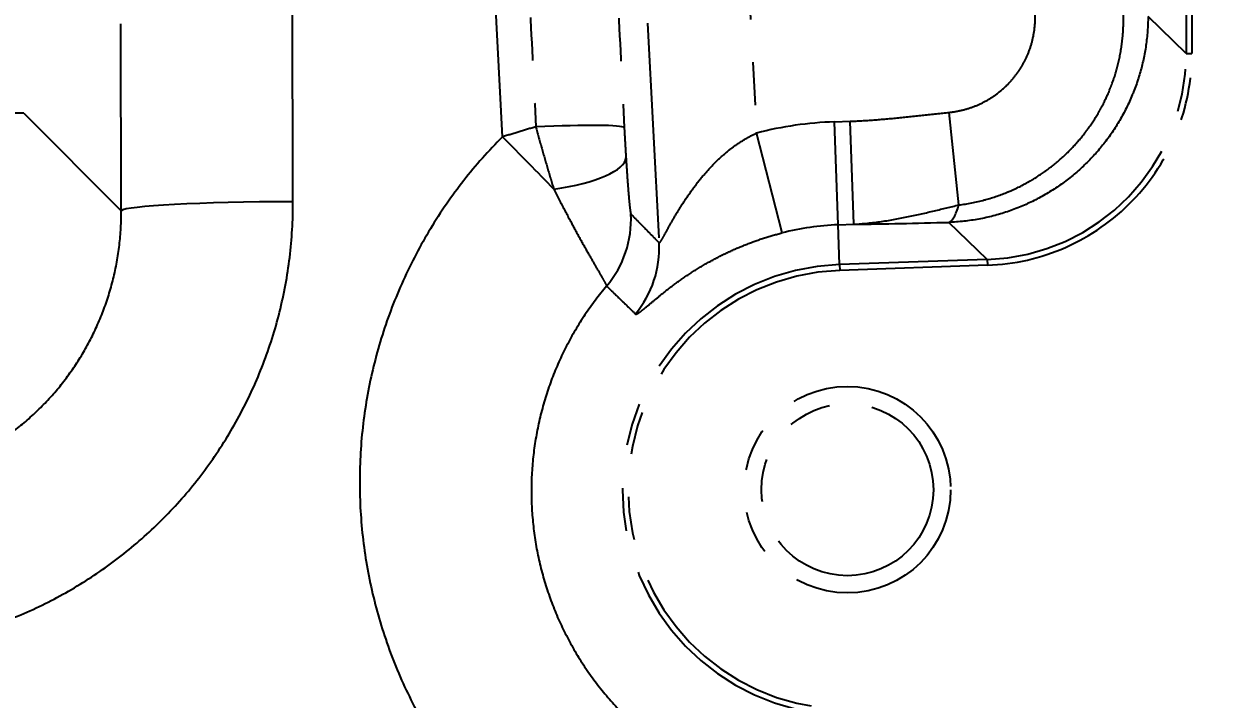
# Model space of a CAD drawing. Header units: inches. Extents: x 0 to 77285, y -118 to 40065.
# Drawn here: x 70164.64 to 70199.29, y 25472.34 to 25491.97 of the extents above; entities that cross this region are included whole.
import ezdxf

# ---------------------------------------------------------------- set-up
doc = ezdxf.new("R2010")
doc.units = ezdxf.units.IN
doc.header["$LTSCALE"] = 5
doc.header["$MEASUREMENT"] = 0
doc.linetypes.add('PHANTOM', pattern=[2.5, 1.25, -0.25, 0.25, -0.25, 0.25, -0.25])
doc.layers.add('66', color=6, linetype='PHANTOM')
doc.styles.add('SCI', font='')
doc.styles.get('SCI').set_extended_font_data('Gulim')
doc.dimstyles.new('SCH', dxfattribs={"dimtxt": 2.5, "dimasz": 2, "dimexe": 1.25, "dimexo": 0.625, "dimtad": 1, "dimdec": 8, "dimtxsty": 'SCI', "dimcen": 2.5, "dimclrd": 4, "dimclre": 4, "dimclrt": 7, "dimadec": 8, "dimazin": 2, "dimtfac": 1, "dimtdec": 8, "dimtmove": 0, "dimatfit": 3, "dimfxl": 1, "dimarcsym": 0})

# ---------------------------------------------------------------- blocks, each defined once
blk = doc.blocks.new('A$C4c8e5734')
for p, q in [((-67.195, -29.285), (-66.041, -51.311)), ((-53.549, -30.355), (-53.549, -48.998)), ((-53.382, -30.355), (-53.382, -48.998)), ((-69.865, -35.638), (-68.876, -54.502)), ((-73.433, -51.427), (-74.005, -40.51)), ((-79.524, -53.309), (-79.544, -45.767)), ((-84.517, -53.571), (-84.532, -48.14)), ((-53.549, -48.998), (-54.656, -47.929)), ((-53.549, -48.998), (-53.382, -48.998)), ((-87.351, -50.737), (-88.786, -50.737)), ((-87.351, -50.737), (-84.517, -53.571)), ((-60.159, -53.403), (-60.437, -50.712)), ((-63.773, -50.987), (-63.319, -50.971)), ((-63.669, -53.981), (-63.773, -50.987)), ((-63.215, -53.965), (-63.319, -50.971)), ((-65.301, -54.215), (-66.041, -51.311)), ((-63.669, -53.981), (-63.215, -53.965)), ((-63.628, -55.137), (-63.669, -53.981)), ((-59.332, -54.986), (-60.448, -53.908)), ((-59.332, -54.986), (-63.628, -55.137)), ((-59.332, -54.986), (-59.326, -55.154)), ((-63.628, -55.137), (-63.623, -55.304)), ((-59.326, -55.154), (-63.623, -55.304))]:
    blk.add_line(p, q)
for radius in [3, 2.5]:
    blk.add_circle((-63.4, -61.677), radius)
for radius, end in [(10.696, 104.2939), (7.701, 104.2939), (6.544, 268), (6.377, 268)]:
    blk.add_arc((-63.4, -61.677), radius, 92, end)
for centre, major_axis, ratio, start_param, end_param in [((-59.565, -48.975), (4.339, -4.19), 0.994731, 5.516563, 7.049808), ((-72.884, -51.311), (2.996, 0.152), 0.052529, 0.034955, 1.426898), ((-73.433, -51.689), (3.537, -3.534), 0.037045, 1.170729, 1.6078), ((-72.834, -52.191), (2.994, 0.188), 0.280935, 4.999643, 6.246813), ((-79.524, -53.571), (-5, -0.014), 0.052336, 4.712245, 6.230754), ((-72.689, -53.827), (2.137, 2.105), 0.998618, 4.80349, 5.556942), ((-60.622, -48.918), (0.133, -4.998), 0.157044, 0.053018, 0.453194), ((-58.428, -53.165), (-12.995, -0.454), 0.052346, 1.191754, 1.412884), ((-71.87, -54.659), (2.139, 2.103), 0.998615, 4.814097, 5.557841)]:
    blk.add_ellipse(centre, major_axis=major_axis, ratio=ratio, start_param=start_param, end_param=end_param)
for points, knots in [([(-72.987, -40.461), (-72.928, -41.647), (-72.87, -42.833), (-72.812, -44.019), (-72.753, -45.205), (-72.695, -46.391), (-72.637, -47.577), (-72.578, -48.762), (-72.52, -49.948), (-72.462, -51.133)], [0, 0, 0, 0, 0.333333, 0.333333, 0.333333, 0.666667, 0.666667, 0.666667, 1, 1, 1, 1]), ([(-70.429, -40.482), (-70.369, -41.668), (-70.249, -44.041), (-70.069, -47.598), (-69.949, -49.969), (-69.89, -51.154)], [0, 0, 0, 0, 0.3333333, 0.6666667, 1, 1, 1, 1]), ([(-59.369, -50.377), (-59.26, -50.317), (-59.156, -50.25), (-59.057, -50.177), (-58.958, -50.103), (-58.863, -50.023), (-58.775, -49.937), (-58.687, -49.851), (-58.604, -49.759), (-58.528, -49.662), (-58.452, -49.565), (-58.382, -49.463), (-58.32, -49.357), (-58.257, -49.252), (-58.203, -49.143), (-58.155, -49.029)], [0.2727273, 0.2727273, 0.2727273, 0.2727273, 0.3636364, 0.3636364, 0.3636364, 0.4545455, 0.4545455, 0.4545455, 0.5454545, 0.5454545, 0.5454545, 0.6363636, 0.6363636, 0.6363636, 0.7272727, 0.7272727, 0.7272727, 0.7272727]), ([(-59.326, -55.154), (-58.544, -55.127), (-57.772, -54.951), (-56.324, -54.313), (-55.663, -53.852), (-54.554, -52.704), (-54.117, -52.027), (-53.531, -50.558), (-53.382, -49.781), (-53.382, -48.998)], [0.000001, 0.000001, 0.000001, 0.000001, 0.2348196, 0.2348196, 0.4741444, 0.4741444, 0.7134948, 0.7134948, 0.9483967, 0.9483967, 0.9483967, 0.9483967]), ([(-60.058, -50.646), (-59.936, -50.617), (-59.82, -50.58), (-59.705, -50.535), (-59.59, -50.49), (-59.477, -50.437), (-59.369, -50.377)], [0.0909091, 0.0909091, 0.0909091, 0.0909091, 0.1818182, 0.1818182, 0.1818182, 0.2727273, 0.2727273, 0.2727273, 0.2727273]), ([(-55.175, -50.35), (-55.287, -50.601), (-55.416, -50.844), (-55.561, -51.078), (-55.706, -51.311), (-55.868, -51.535), (-56.043, -51.747)], [0.2727273, 0.2727273, 0.2727273, 0.2727273, 0.3636364, 0.3636364, 0.3636364, 0.4545455, 0.4545455, 0.4545455, 0.4545455]), ([(-63.319, -50.971), (-63.092, -50.963), (-62.631, -50.936), (-61.91, -50.871), (-61.175, -50.791), (-60.684, -50.737), (-60.437, -50.712)], [0.0000004, 0.0000004, 0.0000004, 0.0000004, 0.25, 0.5, 0.75, 0.9999999, 0.9999999, 0.9999999, 0.9999999]), ([(-67.373, -52.303), (-67.268, -52.191), (-67.163, -52.09), (-67.057, -51.994), (-66.951, -51.899), (-66.843, -51.809), (-66.731, -51.726), (-66.619, -51.643), (-66.504, -51.565), (-66.388, -51.496)], [0.6923077, 0.6923077, 0.6923077, 0.6923077, 0.7692308, 0.7692308, 0.7692308, 0.8461538, 0.8461538, 0.8461538, 0.9230769, 0.9230769, 0.9230769, 0.9230769]), ([(-72.299, -51.719), (-72.242, -51.922), (-72.182, -52.131), (-72.121, -52.337), (-72.06, -52.543), (-71.998, -52.746), (-71.935, -52.945)], [0.3333333, 0.3333333, 0.3333333, 0.3333333, 0.6666667, 0.6666667, 0.6666667, 0.9999998, 0.9999998, 0.9999998, 0.9999998]), ([(-56.043, -51.747), (-56.219, -51.958), (-56.41, -52.157), (-56.613, -52.343), (-56.817, -52.528), (-57.033, -52.7), (-57.26, -52.856)], [0.4545455, 0.4545455, 0.4545455, 0.4545455, 0.5454545, 0.5454545, 0.5454545, 0.6363636, 0.6363636, 0.6363636, 0.6363636]), ([(-67.985, -53.06), (-67.891, -52.926), (-67.791, -52.791), (-67.687, -52.664), (-67.584, -52.536), (-67.478, -52.415), (-67.373, -52.303)], [0.5384615, 0.5384615, 0.5384615, 0.5384615, 0.6153846, 0.6153846, 0.6153846, 0.6923077, 0.6923077, 0.6923077, 0.6923077]), ([(-68.625, -54.105), (-68.58, -54.022), (-68.526, -53.925), (-68.463, -53.815), (-68.4, -53.706), (-68.328, -53.584), (-68.248, -53.456), (-68.168, -53.328), (-68.08, -53.194), (-67.985, -53.06)], [0.3076923, 0.3076923, 0.3076923, 0.3076923, 0.3846154, 0.3846154, 0.3846154, 0.4615385, 0.4615385, 0.4615385, 0.5384615, 0.5384615, 0.5384615, 0.5384615]), ([(-57.97, -53.275), (-58.217, -53.399), (-58.477, -53.508), (-58.747, -53.598), (-59.016, -53.689), (-59.296, -53.762), (-59.581, -53.814)], [0.7272727, 0.7272727, 0.7272727, 0.7272727, 0.8181818, 0.8181818, 0.8181818, 0.9090909, 0.9090909, 0.9090909, 0.9090909]), ([(-68.856, -54.497), (-68.846, -54.487), (-68.832, -54.467), (-68.813, -54.437), (-68.794, -54.407), (-68.77, -54.366), (-68.739, -54.311)], [0.0769231, 0.0769231, 0.0769231, 0.0769231, 0.1538462, 0.1538462, 0.1538462, 0.2307692, 0.2307692, 0.2307692, 0.2307692]), ([(-66.79, -54.741), (-66.633, -54.669), (-66.474, -54.601), (-66.31, -54.538), (-66.146, -54.474), (-65.977, -54.414), (-65.808, -54.36)], [0.7692308, 0.7692308, 0.7692308, 0.7692308, 0.8461538, 0.8461538, 0.8461538, 0.9230769, 0.9230769, 0.9230769, 0.9230769]), ([(-80.393, -58.032), (-80.205, -57.542), (-80.044, -57.035), (-79.914, -56.515), (-79.784, -55.995), (-79.685, -55.462), (-79.619, -54.926)], [0.7692308, 0.7692308, 0.7692308, 0.7692308, 0.8461538, 0.8461538, 0.8461538, 0.9230769, 0.9230769, 0.9230769, 0.9230769]), ([(-68.576, -55.822), (-68.454, -55.728), (-68.32, -55.63), (-68.177, -55.531), (-68.035, -55.433), (-67.883, -55.334), (-67.728, -55.24), (-67.574, -55.145), (-67.415, -55.055), (-67.259, -54.972)], [0.4615385, 0.4615385, 0.4615385, 0.4615385, 0.5384615, 0.5384615, 0.5384615, 0.6153846, 0.6153846, 0.6153846, 0.6923077, 0.6923077, 0.6923077, 0.6923077]), ([(-85.44, -57.364), (-85.29, -57.081), (-85.158, -56.789), (-85.043, -56.486), (-84.928, -56.184), (-84.83, -55.871), (-84.75, -55.55)], [0.6923077, 0.6923077, 0.6923077, 0.6923077, 0.7692308, 0.7692308, 0.7692308, 0.8461538, 0.8461538, 0.8461538, 0.8461538]), ([(-76.317, -55.594), (-76.551, -56.108), (-76.753, -56.636), (-76.923, -57.174), (-77.093, -57.712), (-77.232, -58.26), (-77.337, -58.815)], [0.2142857, 0.2142857, 0.2142857, 0.2142857, 0.2857143, 0.2857143, 0.2857143, 0.3571429, 0.3571429, 0.3571429, 0.3571429]), ([(-70.531, -55.519), (-70.492, -55.588), (-70.461, -55.643), (-70.44, -55.683), (-70.418, -55.722), (-70.405, -55.748), (-70.401, -55.76)], [0.75, 0.75, 0.75, 0.75, 0.875, 0.875, 0.875, 1, 1, 1, 1]), ([(-70.124, -56.029), (-70.031, -56.118), (-69.938, -56.208), (-69.845, -56.298), (-69.751, -56.389), (-69.658, -56.479), (-69.563, -56.57)], [0.3333333, 0.3333333, 0.3333333, 0.3333333, 0.6666667, 0.6666667, 0.6666667, 1, 1, 1, 1]), ([(-69.528, -56.57), (-69.511, -56.564), (-69.488, -56.551), (-69.457, -56.53), (-69.426, -56.51), (-69.388, -56.48), (-69.339, -56.441), (-69.29, -56.402), (-69.231, -56.353), (-69.16, -56.293)], [0.0769231, 0.0769231, 0.0769231, 0.0769231, 0.1538462, 0.1538462, 0.1538462, 0.2307692, 0.2307692, 0.2307692, 0.3076923, 0.3076923, 0.3076923, 0.3076923]), ([(-81.857, -60.789), (-81.559, -60.362), (-81.286, -59.915), (-81.042, -59.455), (-80.798, -58.995), (-80.582, -58.522), (-80.393, -58.032)], [0.6153846, 0.6153846, 0.6153846, 0.6153846, 0.6923077, 0.6923077, 0.6923077, 0.7692308, 0.7692308, 0.7692308, 0.7692308]), ([(-71.991, -58.448), (-72.114, -58.773), (-72.219, -59.105), (-72.305, -59.442), (-72.392, -59.779), (-72.458, -60.121), (-72.506, -60.466), (-72.553, -60.811), (-72.581, -61.159), (-72.589, -61.508)], [0.2142857, 0.2142857, 0.2142857, 0.2142857, 0.2857143, 0.2857143, 0.2857143, 0.3571429, 0.3571429, 0.3571429, 0.4285714, 0.4285714, 0.4285714, 0.4285714]), ([(-87.959, -60.201), (-87.697, -60.02), (-87.446, -59.824), (-87.207, -59.614), (-86.969, -59.403), (-86.743, -59.178), (-86.531, -58.94)], [0.3846154, 0.3846154, 0.3846154, 0.3846154, 0.4615385, 0.4615385, 0.4615385, 0.5384615, 0.5384615, 0.5384615, 0.5384615]), ([(-77.552, -60.496), (-77.59, -61.06), (-77.594, -61.627), (-77.565, -62.191), (-77.536, -62.755), (-77.473, -63.317), (-77.377, -63.873)], [0.4285714, 0.4285714, 0.4285714, 0.4285714, 0.5, 0.5, 0.5, 0.5714286, 0.5714286, 0.5714286, 0.5714286]), ([(-72.589, -61.508), (-72.597, -61.856), (-72.585, -62.205), (-72.553, -62.552), (-72.521, -62.899), (-72.47, -63.243), (-72.399, -63.584)], [0.4285714, 0.4285714, 0.4285714, 0.4285714, 0.5, 0.5, 0.5, 0.5714286, 0.5714286, 0.5714286, 0.5714286]), ([(-77.377, -63.873), (-77.28, -64.429), (-77.151, -64.979), (-76.989, -65.52), (-76.827, -66.061), (-76.632, -66.594), (-76.407, -67.112)], [0.5714286, 0.5714286, 0.5714286, 0.5714286, 0.6428571, 0.6428571, 0.6428571, 0.7142857, 0.7142857, 0.7142857, 0.7142857]), ([(-70.657, -67.356), (-70.441, -67.634), (-70.21, -67.898), (-69.965, -68.148), (-69.721, -68.398), (-69.463, -68.632), (-69.193, -68.851)], [0.8571429, 0.8571429, 0.8571429, 0.8571429, 0.9285714, 0.9285714, 0.9285714, 1, 1, 1, 1])]:
    blk.add_open_spline(points, degree=3, knots=knots)
for points in [[(-55.394, -48.516), (-55.372, -48.278), (-55.366, -48.037), (-55.376, -47.795)], [(-57.957, -48.28), (-57.942, -48.147), (-57.936, -48.013), (-57.94, -47.875)], [(-54.656, -47.929), (-54.657, -48.213), (-54.678, -48.495), (-54.718, -48.77)], [(-58.031, -48.669), (-57.998, -48.543), (-57.973, -48.412), (-57.957, -48.28)], [(-58.155, -49.029), (-58.106, -48.915), (-58.065, -48.794), (-58.031, -48.669)], [(-55.506, -49.217), (-55.459, -49.009), (-55.423, -48.795), (-55.4, -48.578)], [(-55.4, -48.578), (-55.398, -48.557), (-55.396, -48.537), (-55.394, -48.516)], [(-54.718, -48.77), (-54.758, -49.044), (-54.816, -49.311), (-54.892, -49.575)], [(-55.711, -49.901), (-55.643, -49.719), (-55.584, -49.53), (-55.535, -49.335)], [(-55.535, -49.335), (-55.525, -49.296), (-55.515, -49.257), (-55.506, -49.217)], [(-54.892, -49.575), (-54.968, -49.838), (-55.063, -50.098), (-55.175, -50.35)], [(-56.006, -50.555), (-55.917, -50.387), (-55.836, -50.215), (-55.764, -50.037)], [(-55.764, -50.037), (-55.746, -49.992), (-55.728, -49.947), (-55.711, -49.901)], [(-56.075, -50.68), (-56.051, -50.638), (-56.028, -50.597), (-56.006, -50.555)], [(-60.437, -50.712), (-60.306, -50.698), (-60.179, -50.676), (-60.058, -50.646)], [(-56.386, -51.166), (-56.273, -51.009), (-56.169, -50.846), (-56.075, -50.68)], [(-72.944, -51.276), (-73.106, -51.326), (-73.269, -51.376), (-73.433, -51.427)], [(-72.462, -51.133), (-72.621, -51.18), (-72.782, -51.227), (-72.944, -51.276)], [(-72.462, -51.133), (-72.41, -51.322), (-72.356, -51.517), (-72.299, -51.719)], [(-69.89, -51.154), (-69.885, -51.245), (-69.88, -51.338), (-69.875, -51.436)], [(-56.47, -51.279), (-56.441, -51.242), (-56.413, -51.204), (-56.386, -51.166)], [(-73.433, -51.427), (-73.835, -51.829), (-74.209, -52.252), (-74.558, -52.697)], [(-69.875, -51.436), (-69.869, -51.534), (-69.864, -51.635), (-69.858, -51.736)], [(-66.388, -51.496), (-66.273, -51.426), (-66.157, -51.365), (-66.041, -51.311)], [(-56.846, -51.724), (-56.713, -51.583), (-56.587, -51.434), (-56.47, -51.279)], [(-69.858, -51.736), (-69.852, -51.836), (-69.846, -51.935), (-69.84, -52.035)], [(-57.379, -52.219), (-57.226, -52.095), (-57.08, -51.962), (-56.941, -51.823)], [(-56.941, -51.823), (-56.909, -51.79), (-56.877, -51.757), (-56.846, -51.724)], [(-69.84, -52.035), (-69.832, -52.154), (-69.825, -52.268), (-69.818, -52.377)], [(-57.977, -52.641), (-57.806, -52.537), (-57.641, -52.423), (-57.482, -52.301)], [(-57.482, -52.301), (-57.448, -52.274), (-57.413, -52.247), (-57.379, -52.219)], [(-69.818, -52.377), (-69.81, -52.486), (-69.803, -52.59), (-69.796, -52.688)], [(-58.083, -52.704), (-58.047, -52.684), (-58.012, -52.663), (-57.977, -52.641)], [(-74.558, -52.697), (-74.907, -53.142), (-75.231, -53.609), (-75.525, -54.094)], [(-71.935, -52.945), (-71.829, -53.155), (-71.726, -53.356), (-71.627, -53.545)], [(-69.796, -52.688), (-69.789, -52.786), (-69.782, -52.879), (-69.775, -52.965)], [(-69.775, -52.965), (-69.768, -53.051), (-69.761, -53.131), (-69.755, -53.203)], [(-58.733, -53.026), (-58.703, -53.013), (-58.674, -53.001), (-58.645, -52.988)], [(-58.645, -52.988), (-58.453, -52.905), (-58.264, -52.809), (-58.083, -52.704)], [(-57.26, -52.856), (-57.486, -53.011), (-57.722, -53.151), (-57.97, -53.275)], [(-79.619, -54.926), (-79.554, -54.391), (-79.522, -53.853), (-79.524, -53.309)], [(-69.755, -53.203), (-69.749, -53.275), (-69.743, -53.339), (-69.737, -53.396)], [(-60.159, -53.403), (-59.904, -53.371), (-59.655, -53.322), (-59.418, -53.258)], [(-59.418, -53.258), (-59.405, -53.255), (-59.392, -53.251), (-59.378, -53.247)], [(-59.378, -53.247), (-59.155, -53.186), (-58.942, -53.113), (-58.733, -53.026)], [(-84.572, -54.569), (-84.533, -54.238), (-84.515, -53.905), (-84.517, -53.571)], [(-71.627, -53.545), (-71.527, -53.734), (-71.433, -53.912), (-71.342, -54.079)], [(-69.737, -53.396), (-69.731, -53.453), (-69.725, -53.502), (-69.72, -53.542)], [(-69.72, -53.542), (-69.715, -53.581), (-69.71, -53.612), (-69.706, -53.633)], [(-69.706, -53.633), (-69.702, -53.655), (-69.698, -53.666), (-69.695, -53.67)], [(-69.695, -53.67), (-69.605, -53.761), (-69.424, -53.944), (-69.151, -54.222), (-68.968, -54.408), (-68.876, -54.502)], [(-61.622, -53.743), (-61.365, -53.689), (-61.115, -53.631), (-60.871, -53.573)], [(-60.871, -53.573), (-60.628, -53.514), (-60.392, -53.456), (-60.159, -53.403)], [(-63.215, -53.965), (-62.941, -53.949), (-62.672, -53.921), (-62.406, -53.882)], [(-62.406, -53.882), (-62.141, -53.844), (-61.878, -53.796), (-61.622, -53.743)], [(-59.581, -53.814), (-59.866, -53.866), (-60.155, -53.898), (-60.448, -53.908)], [(-75.525, -54.094), (-75.819, -54.578), (-76.084, -55.079), (-76.317, -55.594)], [(-71.342, -54.079), (-71.251, -54.246), (-71.165, -54.403), (-71.084, -54.548)], [(-68.739, -54.311), (-68.708, -54.256), (-68.671, -54.188), (-68.625, -54.105)], [(-65.808, -54.36), (-65.639, -54.306), (-65.471, -54.258), (-65.301, -54.215)], [(-84.75, -55.55), (-84.671, -55.229), (-84.612, -54.9), (-84.572, -54.569)], [(-71.084, -54.548), (-71.003, -54.694), (-70.927, -54.827), (-70.859, -54.948)], [(-68.876, -54.502), (-68.873, -54.508), (-68.866, -54.507), (-68.856, -54.497)], [(-67.259, -54.972), (-67.102, -54.889), (-66.947, -54.812), (-66.79, -54.741)], [(-70.859, -54.948), (-70.79, -55.068), (-70.728, -55.176), (-70.673, -55.272)], [(-70.673, -55.272), (-70.618, -55.367), (-70.571, -55.451), (-70.531, -55.519)], [(-70.401, -55.76), (-70.627, -56.026), (-70.838, -56.305), (-71.032, -56.594)], [(-70.401, -55.76), (-70.309, -55.849), (-70.217, -55.939), (-70.124, -56.029)], [(-69.16, -56.293), (-69.088, -56.233), (-69.004, -56.163), (-68.907, -56.083)], [(-68.907, -56.083), (-68.809, -56.004), (-68.699, -55.915), (-68.576, -55.822)], [(-71.032, -56.594), (-71.227, -56.884), (-71.405, -57.185), (-71.565, -57.495)], [(-69.563, -56.57), (-69.557, -56.576), (-69.545, -56.576), (-69.528, -56.57)], [(-85.939, -58.187), (-85.757, -57.924), (-85.589, -57.648), (-85.44, -57.364)], [(-71.565, -57.495), (-71.725, -57.804), (-71.867, -58.123), (-71.991, -58.448)], [(-86.531, -58.94), (-86.319, -58.702), (-86.122, -58.451), (-85.939, -58.187)], [(-77.337, -58.815), (-77.442, -59.37), (-77.514, -59.932), (-77.552, -60.496)], [(-82.821, -62.01), (-82.476, -61.624), (-82.154, -61.216), (-81.857, -60.789)], [(-83.922, -63.103), (-83.534, -62.762), (-83.166, -62.396), (-82.821, -62.01)], [(-85.144, -64.055), (-84.718, -63.763), (-84.31, -63.445), (-83.922, -63.103)], [(-72.399, -63.584), (-72.329, -63.925), (-72.238, -64.261), (-72.129, -64.592)], [(-86.473, -64.856), (-86.014, -64.616), (-85.57, -64.348), (-85.144, -64.055)], [(-72.129, -64.592), (-72.02, -64.923), (-71.892, -65.249), (-71.746, -65.566)], [(-87.893, -65.492), (-87.406, -65.308), (-86.932, -65.096), (-86.473, -64.856)], [(-71.746, -65.566), (-71.6, -65.883), (-71.435, -66.192), (-71.253, -66.491)], [(-71.253, -66.491), (-71.071, -66.79), (-70.872, -67.079), (-70.657, -67.356)], [(-76.407, -67.112), (-76.181, -67.631), (-75.924, -68.137), (-75.637, -68.626)]]:
    blk.add_open_spline(points, degree=3)
blk = doc.blocks.new('A$Cf772756f')
at = {"layer": '66'}
blk.add_blockref('A$C4c8e5734', (124, 152.877), dxfattribs=at)
blk = doc.blocks.new('*D740')
at = {"color": 4, "lineweight": -2, "transparency": 16777216}
for p, q in [((69985.495, 25381.355), (69985.495, 25591.46)), ((70270.495, 25381.355), (70270.495, 25591.46)), ((69995.495, 25585.21), (70260.495, 25585.21))]:
    blk.add_line(p, q, dxfattribs=at)
at = {"color": 4, "transparency": 16777216}
for points in [[(69995.495, 25586.877), (69995.495, 25583.543), (69985.495, 25585.21)], [(70260.495, 25586.877), (70260.495, 25583.543), (70270.495, 25585.21)]]:
    blk.add_solid(points, dxfattribs=at)
at = {"layer": 'Defpoints', "color": 0, "transparency": 16777216}
for p in [(70270.495, 25585.21), (69985.495, 25378.23, 0), (70270.495, 25378.23, 0)]:
    blk.add_point(p, dxfattribs=at)
at = {"color": 7, "transparency": 16777216, "insert": (70127.995, 25594.743), "char_height": 12.5, "attachment_point": 5, "style": 'SCI'}
blk.add_mtext('285', dxfattribs=at)
blk = doc.blocks.new('*D741')
at = {"color": 4, "lineweight": -2, "transparency": 16777216}
for p, q in [((69945.495, 25410.355), (69945.495, 25621.382)), ((70310.495, 25410.355), (70310.495, 25621.382)), ((69955.495, 25615.132), (70300.495, 25615.132))]:
    blk.add_line(p, q, dxfattribs=at)
at = {"color": 4, "transparency": 16777216}
for points in [[(69955.495, 25616.799), (69955.495, 25613.465), (69945.495, 25615.132)], [(70300.495, 25616.799), (70300.495, 25613.465), (70310.495, 25615.132)]]:
    blk.add_solid(points, dxfattribs=at)
at = {"layer": 'Defpoints', "color": 0, "transparency": 16777216}
for p in [(70310.495, 25615.132), (69945.495, 25407.23, 0), (70310.495, 25407.23, 0)]:
    blk.add_point(p, dxfattribs=at)
at = {"color": 7, "transparency": 16777216, "insert": (70127.995, 25624.665), "char_height": 12.5, "attachment_point": 5, "style": 'SCI'}
blk.add_mtext('365', dxfattribs=at)
blk = doc.blocks.new('*D742')
at = {"color": 4, "lineweight": -2, "transparency": 16777216}
for p, q in [((69937.995, 25395.355), (69937.995, 25694.689)), ((70317.995, 25395.355), (70317.995, 25694.689)), ((69947.995, 25688.439), (70307.995, 25688.439))]:
    blk.add_line(p, q, dxfattribs=at)
at = {"color": 4, "transparency": 16777216}
for points in [[(69947.995, 25690.106), (69947.995, 25686.773), (69937.995, 25688.439)], [(70307.995, 25690.106), (70307.995, 25686.773), (70317.995, 25688.439)]]:
    blk.add_solid(points, dxfattribs=at)
at = {"layer": 'Defpoints', "color": 0, "transparency": 16777216}
for p in [(70317.995, 25688.439), (69937.995, 25392.23, 0), (70317.995, 25392.23, 0)]:
    blk.add_point(p, dxfattribs=at)
at = {"color": 7, "transparency": 16777216, "insert": (70127.995, 25697.972), "char_height": 12.5, "attachment_point": 5, "style": 'SCI'}
blk.add_mtext('380', dxfattribs=at)
blk = doc.blocks.new('*D1823')
at = {"color": 4, "lineweight": -2, "transparency": 16777216}
for p, q in [((69944.495, 25392.105), (69944.495, 25658.619)), ((70311.495, 25392.105), (70311.495, 25658.619)), ((69954.495, 25652.369), (70301.495, 25652.369))]:
    blk.add_line(p, q, dxfattribs=at)
at = {"color": 4, "transparency": 16777216}
for points in [[(69954.495, 25654.036), (69954.495, 25650.702), (69944.495, 25652.369)], [(70301.495, 25654.036), (70301.495, 25650.702), (70311.495, 25652.369)]]:
    blk.add_solid(points, dxfattribs=at)
at = {"layer": 'Defpoints', "color": 0, "transparency": 16777216}
for p in [(70311.495, 25652.369), (69944.495, 25388.98, 0), (70311.495, 25388.98, 0)]:
    blk.add_point(p, dxfattribs=at)
at = {"color": 7, "transparency": 16777216, "insert": (70127.995, 25661.911), "char_height": 12.5, "attachment_point": 5, "style": 'SCI'}
blk.add_mtext('367', dxfattribs=at)

msp = doc.modelspace()

# ---------------------------------------------------------------- block references
at = {"layer": '66'}
msp.add_blockref('A$Cf772756f', (70127.99460165, 25387.23021317, 0), dxfattribs=at)

# ---------------------------------------------------------------- dimensions: what is measured, and where the dimension line sits
for base, p1, p2, picture, middle in [((70317.9946016469, 25688.4392711657), (69937.9946016469, 25392.2302131725, -0.0000000047), (70317.9946016469, 25392.2302131725, -0.0000000047), '*D742', (70127.9946016469, 25697.9723936691)), ((70311.4946016469, 25652.3691486604), (69944.4946016469, 25388.9802131725, -0.0000000047), (70311.4946016469, 25388.9802131725, -0.0000000047), '*D1823', (70127.9946016469, 25661.9105934008)), ((70310.4946016468, 25615.1318823401), (69945.4946016468, 25407.2302131725, -0.0000000047), (70310.4946016468, 25407.2302131725, -0.0000000047), '*D741', (70127.9946016468, 25624.6650048434)), ((70270.4946016468, 25585.2098650904), (69985.4946016469, 25378.2302131725, -0.0000000047), (70270.4946016468, 25378.2302131725, -0.0000000047), '*D740', (70127.9946016469, 25594.7429875938))]:
    dim = msp.add_linear_dim(base=base, p1=p1, p2=p2, dimstyle='SCH', override={"dimscale": 5, "dimcen": 1})
    dim.commit()
    dim.dimension.update_dxf_attribs({"geometry": picture, "text_midpoint": middle})

doc.saveas('drawing.dxf')
